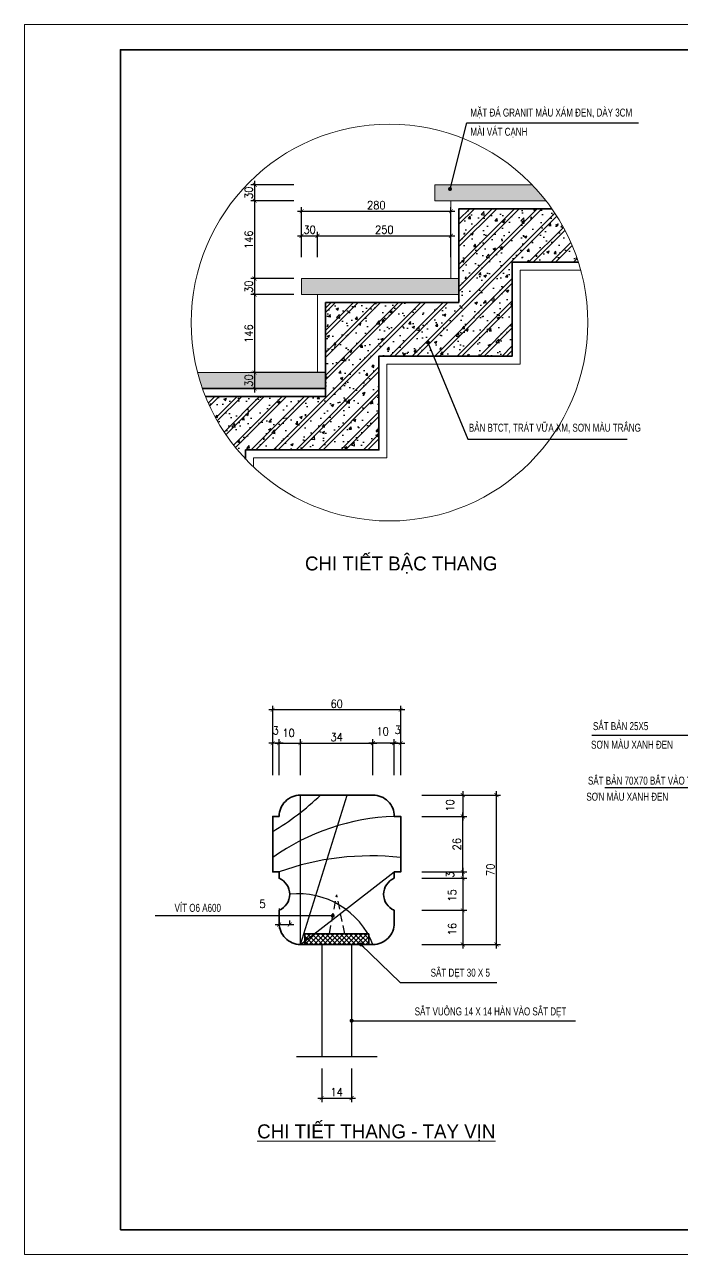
# Model space of a CAD drawing. Header units: millimetres. Extents: x -529782 to -142003, y -492574 to -273331.
# Drawn here: x -207427 to -202494, y -462766 to -453544 of the extents above; entities that cross this region are included whole.
import ezdxf
from ezdxf.enums import TextEntityAlignment as Align

# ---------------------------------------------------------------- set-up
doc = ezdxf.new("R2010")
doc.units = ezdxf.units.MM
doc.header["$LTSCALE"] = 500
doc.header["$MEASUREMENT"] = 0
doc.header["$PDMODE"] = 3
doc.linetypes.add('HIDDEN', pattern=[0.375, 0.25, -0.125])
doc.layers.get('0').update_dxf_attribs({"linetype": 'CONTINUOUS', "lineweight": 13})
doc.layers.get('Defpoints').update_dxf_attribs({"color": 255, "linetype": 'CONTINUOUS', "lineweight": 13})
for name, color, linetype, lineweight in [('1.cat 30', 30, 'CONTINUOUS', 35), ('2.thay 145', 145, 'CONTINUOUS', 18), ('3.manh 08', 8, 'CONTINUOUS', 9), ('9.text \xad white', 7, 'CONTINUOUS', 15), ('CA.dim 08', 251, 'CONTINUOUS', 13), ('CA.thay 145', 145, 'CONTINUOUS', 18), ('cat', 4, 'CONTINUOUS', 35)]:
    doc.layers.add(name, color=color, linetype=linetype, lineweight=lineweight)
for name, color, linetype in [('HACH', 250, 'CONTINUOUS'), ('MANH', 5, 'CONTINUOUS'), ('MANH1', 155, 'CONTINUOUS'), ('THAY', 7, 'CONTINUOUS')]:
    doc.layers.add(name, color=color, linetype=linetype)
doc.styles.add('CA.JSC1', font='')
doc.styles.add('hdgroup', font='')
doc.styles.get("Standard").update_dxf_attribs({"font": 'txt.shx', "width": 0.9})
doc.styles.get('CA.JSC1').set_extended_font_data('.VnAvantH')
doc.styles.get('hdgroup').set_extended_font_data('.VnAvantH')
doc.dimstyles.new('CA 30', dxfattribs={"dimscale": 0, "dimtxt": 60, "dimasz": 30, "dimexe": 30, "dimexo": 0, "dimgap": 15, "dimtad": 1, "dimdec": 0, "dimzin": 0, "dimdsep": 46, "dimtxsty": 'Standard', "dimblk": 'ARCHTICK', "dimcen": 0.09, "dimdle": 30, "dimclrd": 256, "dimclre": 256, "dimclrt": 7, "dimadec": 0, "dimazin": 0, "dimtfac": 1, "dimtdec": 0, "dimtix": 1, "dimtmove": 2, "dimatfit": 3, "dimldrblk": 'DOT', "dimfxl": 1, "dimtolj": 1, "dimtzin": 0, "dimarcsym": 0})

# ---------------------------------------------------------------- blocks, each defined once
blk = doc.blocks.new('khung co loan')
at = {"layer": '1.cat 30'}
blk.add_lwpolyline([(1158, -14553), (1158, -303), (20658, -303), (20658, -14553)], close=True, dxfattribs=at)
at = {"layer": '3.manh 08'}
blk.add_lwpolyline([(0, -14850), (21000, -14850), (21000, 0), (0, 0)], close=True, dxfattribs=at)
blk = doc.blocks.new('_ArchTick')
at = {"color": 1, "linetype": 'ByBlock', "const_width": 0.15}
blk.add_lwpolyline([(-0.5, -0.5), (0.5, 0.5)], dxfattribs=at)
blk = doc.blocks.new('_DOT')
at = {"color": 1, "linetype": 'ByBlock'}
blk.add_line((-0.5, 0), (-1, 0), dxfattribs=at)
at = {"color": 1, "linetype": 'ByBlock', "const_width": 0.5}
blk.add_lwpolyline([(-0.25, 0, 1), (0.25, 0, 1)], format="xyb", close=True, dxfattribs=at)
blk = doc.blocks.new('*D1080')
at = {"layer": 'CA.dim 08', "lineweight": -2, "transparency": 16777216}
for p, q in [((-205169.5, -456153.4), (-205731.8, -456153.4)), ((-205701.8, -456303.4), (-205701.8, -456123.4)), ((-205169.5, -456273.4), (-205731.8, -456273.4))]:
    blk.add_line(p, q, dxfattribs=at)
at = {"layer": 'Defpoints', "color": 0, "transparency": 16777216}
for p in [(-205701.8, -456153.4), (-205169.5, -456153.4), (-205169.5, -456273.4)]:
    blk.add_point(p, dxfattribs=at)
at = {"layer": 'CA.dim 08', "lineweight": -2, "transparency": 16777216, "xscale": 30, "yscale": 30, "zscale": 30}
for p, rotation in [((-205701.8, -456153.4), 90), ((-205701.8, -456273.4), 270)]:
    blk.add_blockref('_ArchTick', p, dxfattribs=dict(at, rotation=rotation))
at = {"layer": 'CA.dim 08', "color": 7, "transparency": 16777216, "insert": (-205746.8, -456213.4), "char_height": 60, "attachment_point": 5, "rotation": 90}
blk.add_mtext('\\A1;30', dxfattribs=at)
blk = doc.blocks.new('*D1081')
at = {"layer": 'CA.dim 08', "lineweight": -2, "transparency": 16777216}
for p, q in [((-205409.3, -455569.4), (-205731.8, -455569.4)), ((-205701.8, -456183.4), (-205701.8, -455539.4)), ((-205409.3, -456153.4), (-205731.8, -456153.4))]:
    blk.add_line(p, q, dxfattribs=at)
at = {"layer": 'Defpoints', "color": 0, "transparency": 16777216}
for p in [(-205701.8, -455569.4), (-205409.3, -455569.4), (-205409.3, -456153.4)]:
    blk.add_point(p, dxfattribs=at)
at = {"layer": 'CA.dim 08', "lineweight": -2, "transparency": 16777216, "xscale": 30, "yscale": 30, "zscale": 30}
for p, rotation in [((-205701.8, -455569.4), 90), ((-205701.8, -456153.4), 270)]:
    blk.add_blockref('_ArchTick', p, dxfattribs=dict(at, rotation=rotation))
at = {"layer": 'CA.dim 08', "color": 7, "transparency": 16777216, "insert": (-205746.8, -455861.4), "char_height": 60, "attachment_point": 5, "rotation": 90}
blk.add_mtext('\\A1;146', dxfattribs=at)
blk = doc.blocks.new('*D1082')
at = {"layer": 'CA.dim 08', "lineweight": -2, "transparency": 16777216}
for p, q in [((-205701.8, -455599.4), (-205701.8, -455419.4)), ((-205409.3, -455449.4), (-205731.8, -455449.4)), ((-205409.3, -455569.4), (-205731.8, -455569.4))]:
    blk.add_line(p, q, dxfattribs=at)
at = {"layer": 'Defpoints', "color": 0, "transparency": 16777216}
for p in [(-205701.8, -455449.4), (-205409.3, -455449.4), (-205409.3, -455569.4)]:
    blk.add_point(p, dxfattribs=at)
at = {"layer": 'CA.dim 08', "lineweight": -2, "transparency": 16777216, "xscale": 30, "yscale": 30, "zscale": 30}
for p, rotation in [((-205701.8, -455449.4), 90), ((-205701.8, -455569.4), 270)]:
    blk.add_blockref('_ArchTick', p, dxfattribs=dict(at, rotation=rotation))
at = {"layer": 'CA.dim 08', "color": 7, "transparency": 16777216, "insert": (-205746.8, -455509.4), "char_height": 60, "attachment_point": 5, "rotation": 90}
blk.add_mtext('\\A1;30', dxfattribs=at)
blk = doc.blocks.new('*D1083')
at = {"layer": 'CA.dim 08', "lineweight": -2, "transparency": 16777216}
for p, q in [((-205409.3, -454865.4), (-205731.8, -454865.4)), ((-205701.8, -455479.4), (-205701.8, -454835.4)), ((-205409.3, -455449.4), (-205731.8, -455449.4))]:
    blk.add_line(p, q, dxfattribs=at)
at = {"layer": 'Defpoints', "color": 0, "transparency": 16777216}
for p in [(-205701.8, -454865.4), (-205409.3, -454865.4), (-205409.3, -455449.4)]:
    blk.add_point(p, dxfattribs=at)
at = {"layer": 'CA.dim 08', "lineweight": -2, "transparency": 16777216, "xscale": 30, "yscale": 30, "zscale": 30}
for p, rotation in [((-205701.8, -454865.4), 90), ((-205701.8, -455449.4), 270)]:
    blk.add_blockref('_ArchTick', p, dxfattribs=dict(at, rotation=rotation))
at = {"layer": 'CA.dim 08', "color": 7, "transparency": 16777216, "insert": (-205746.8, -455157.4), "char_height": 60, "attachment_point": 5, "rotation": 90}
blk.add_mtext('\\A1;146', dxfattribs=at)
blk = doc.blocks.new('*D1084')
at = {"layer": 'CA.dim 08', "lineweight": -2, "transparency": 16777216}
for p, q in [((-205409.3, -454745.4), (-205731.8, -454745.4)), ((-205701.8, -454895.4), (-205701.8, -454715.4)), ((-205409.3, -454865.4), (-205731.8, -454865.4))]:
    blk.add_line(p, q, dxfattribs=at)
at = {"layer": 'Defpoints', "color": 0, "transparency": 16777216}
for p in [(-205701.8, -454745.4), (-205409.3, -454745.4), (-205409.3, -454865.4)]:
    blk.add_point(p, dxfattribs=at)
at = {"layer": 'CA.dim 08', "lineweight": -2, "transparency": 16777216, "xscale": 30, "yscale": 30, "zscale": 30}
for p, rotation in [((-205701.8, -454745.4), 90), ((-205701.8, -454865.4), 270)]:
    blk.add_blockref('_ArchTick', p, dxfattribs=dict(at, rotation=rotation))
at = {"layer": 'CA.dim 08', "color": 7, "transparency": 16777216, "insert": (-205746.8, -454805.4), "char_height": 60, "attachment_point": 5, "rotation": 90}
blk.add_mtext('\\A1;30', dxfattribs=at)
blk = doc.blocks.new('*D1085')
at = {"layer": 'CA.dim 08', "lineweight": -2, "transparency": 16777216}
for p, q in [((-205379.5, -455127.2), (-205199.5, -455127.2)), ((-205349.5, -455289.5), (-205349.5, -455097.2)), ((-205229.5, -455289.5), (-205229.5, -455097.2))]:
    blk.add_line(p, q, dxfattribs=at)
at = {"layer": 'Defpoints', "color": 0, "transparency": 16777216}
for p in [(-205229.5, -455127.2), (-205349.5, -455289.5), (-205229.5, -455289.5)]:
    blk.add_point(p, dxfattribs=at)
at = {"layer": 'CA.dim 08', "lineweight": -2, "transparency": 16777216, "xscale": 30, "yscale": 30, "zscale": 30, "rotation": 180}
blk.add_blockref('_ArchTick', (-205349.5, -455127.2), dxfattribs=at)
at = {"layer": 'CA.dim 08', "lineweight": -2, "transparency": 16777216, "xscale": 30, "yscale": 30, "zscale": 30}
blk.add_blockref('_ArchTick', (-205229.5, -455127.2), dxfattribs=at)
at = {"layer": 'CA.dim 08', "color": 7, "transparency": 16777216, "insert": (-205289.5, -455082.2), "char_height": 60, "attachment_point": 5}
blk.add_mtext('\\A1;30', dxfattribs=at)
blk = doc.blocks.new('*D1086')
at = {"layer": 'CA.dim 08', "lineweight": -2, "transparency": 16777216}
for p, q in [((-205259.5, -455127.2), (-204199.5, -455127.2)), ((-205229.5, -455289.5), (-205229.5, -455097.2)), ((-204229.5, -455289.5), (-204229.5, -455097.2))]:
    blk.add_line(p, q, dxfattribs=at)
at = {"layer": 'Defpoints', "color": 0, "transparency": 16777216}
for p in [(-204229.5, -455127.2), (-205229.5, -455289.5), (-204229.5, -455289.5)]:
    blk.add_point(p, dxfattribs=at)
at = {"layer": 'CA.dim 08', "lineweight": -2, "transparency": 16777216, "xscale": 30, "yscale": 30, "zscale": 30, "rotation": 180}
blk.add_blockref('_ArchTick', (-205229.5, -455127.2), dxfattribs=at)
at = {"layer": 'CA.dim 08', "lineweight": -2, "transparency": 16777216, "xscale": 30, "yscale": 30, "zscale": 30}
blk.add_blockref('_ArchTick', (-204229.5, -455127.2), dxfattribs=at)
at = {"layer": 'CA.dim 08', "color": 7, "transparency": 16777216, "insert": (-204729.5, -455082.2), "char_height": 60, "attachment_point": 5}
blk.add_mtext('\\A1;250', dxfattribs=at)
blk = doc.blocks.new('*D1087')
at = {"layer": 'CA.dim 08', "lineweight": -2, "transparency": 16777216}
for p, q in [((-205379.5, -454943.4), (-204199.5, -454943.4)), ((-205349.5, -455289.5), (-205349.5, -454913.4)), ((-204229.5, -455289.5), (-204229.5, -454913.4))]:
    blk.add_line(p, q, dxfattribs=at)
at = {"layer": 'Defpoints', "color": 0, "transparency": 16777216}
for p in [(-204229.5, -454943.4), (-205349.5, -455289.5), (-204229.5, -455289.5)]:
    blk.add_point(p, dxfattribs=at)
at = {"layer": 'CA.dim 08', "lineweight": -2, "transparency": 16777216, "xscale": 30, "yscale": 30, "zscale": 30, "rotation": 180}
blk.add_blockref('_ArchTick', (-205349.5, -454943.4), dxfattribs=at)
at = {"layer": 'CA.dim 08', "lineweight": -2, "transparency": 16777216, "xscale": 30, "yscale": 30, "zscale": 30}
blk.add_blockref('_ArchTick', (-204229.5, -454943.4), dxfattribs=at)
at = {"layer": 'CA.dim 08', "color": 7, "transparency": 16777216, "insert": (-204789.5, -454898.4), "char_height": 60, "attachment_point": 5}
blk.add_mtext('\\A1;280', dxfattribs=at)
blk = doc.blocks.new('*D1088')
at = {"layer": 'CA.dim 08', "lineweight": -2, "transparency": 16777216}
for p, q in [((-204447.7, -460185.7), (-204110.9, -460185.7)), ((-204140.9, -460155.7), (-204140.9, -460471.7)), ((-204447.7, -460441.7), (-204110.9, -460441.7))]:
    blk.add_line(p, q, dxfattribs=at)
at = {"layer": 'Defpoints', "color": 0, "transparency": 16777216}
for p in [(-204447.7, -460185.7), (-204447.7, -460441.7), (-204140.9, -460441.7)]:
    blk.add_point(p, dxfattribs=at)
at = {"layer": 'CA.dim 08', "lineweight": -2, "transparency": 16777216, "xscale": 30, "yscale": 30, "zscale": 30}
for p, rotation in [((-204140.9, -460185.7), 90), ((-204140.9, -460441.7), 270)]:
    blk.add_blockref('_ArchTick', p, dxfattribs=dict(at, rotation=rotation))
at = {"layer": 'CA.dim 08', "color": 7, "transparency": 16777216, "insert": (-204220.6, -460326.4), "char_height": 60, "attachment_point": 5, "rotation": 90}
blk.add_mtext('\\A1;16', dxfattribs=at)
blk = doc.blocks.new('DOT')
at = {"layer": 'THAY', "color": 0, "linetype": 'ByBlock'}
blk.add_line((-0.5, 0), (-1, 0), dxfattribs=at)
at = {"layer": 'THAY', "color": 0, "linetype": 'ByBlock', "const_width": 0.5}
blk.add_lwpolyline([(-0.25, 0, 1), (0.25, 0, 1)], format="xyb", close=True, dxfattribs=at)
blk = doc.blocks.new('*D1089')
at = {"layer": 'CA.dim 08', "lineweight": -2, "transparency": 16777216}
for p, q in [((-203888.7, -460471.7), (-203888.7, -459291.7)), ((-204447.7, -459321.7), (-203858.7, -459321.7)), ((-204447.7, -460441.7), (-203858.7, -460441.7))]:
    blk.add_line(p, q, dxfattribs=at)
at = {"layer": 'Defpoints', "color": 0, "transparency": 16777216}
for p in [(-204447.7, -459321.7), (-203888.7, -459321.7), (-204447.7, -460441.7)]:
    blk.add_point(p, dxfattribs=at)
at = {"layer": 'CA.dim 08', "lineweight": -2, "transparency": 16777216, "xscale": 30, "yscale": 30, "zscale": 30}
for p, rotation in [((-203888.7, -459321.7), 90), ((-203888.7, -460441.7), 270)]:
    blk.add_blockref('_ArchTick', p, dxfattribs=dict(at, rotation=rotation))
at = {"layer": 'CA.dim 08', "color": 7, "transparency": 16777216, "insert": (-203933.7, -459881.7), "char_height": 60, "attachment_point": 5, "rotation": 90}
blk.add_mtext('\\A1;70', dxfattribs=at)
blk = doc.blocks.new('*D1090')
at = {"layer": 'CA.dim 08', "lineweight": -2, "transparency": 16777216}
for p, q in [((-205198.7, -461373), (-205198.7, -461623.8)), ((-204974.7, -461373), (-204974.7, -461623.8)), ((-205228.7, -461593.8), (-204944.7, -461593.8))]:
    blk.add_line(p, q, dxfattribs=at)
at = {"layer": 'Defpoints', "color": 0, "transparency": 16777216}
for p in [(-205198.7, -461373), (-204974.7, -461373), (-204974.7, -461593.8)]:
    blk.add_point(p, dxfattribs=at)
at = {"layer": 'CA.dim 08', "lineweight": -2, "transparency": 16777216, "xscale": 30, "yscale": 30, "zscale": 30, "rotation": 180}
blk.add_blockref('_ArchTick', (-205198.7, -461593.8), dxfattribs=at)
at = {"layer": 'CA.dim 08', "lineweight": -2, "transparency": 16777216, "xscale": 30, "yscale": 30, "zscale": 30}
blk.add_blockref('_ArchTick', (-204974.7, -461593.8), dxfattribs=at)
at = {"layer": 'CA.dim 08', "color": 7, "transparency": 16777216, "insert": (-205086.7, -461548.8), "char_height": 60, "attachment_point": 5}
blk.add_mtext('\\A1;14', dxfattribs=at)
blk = doc.blocks.new('*D1091')
at = {"layer": 'CA.dim 08', "lineweight": -2, "transparency": 16777216}
for p, q in [((-205518.7, -460172.8), (-205518.7, -460322.8)), ((-205548.7, -460292.8), (-205408.7, -460292.8)), ((-205438.7, -460292.8), (-205438.7, -460262.8))]:
    blk.add_line(p, q, dxfattribs=at)
at = {"layer": 'Defpoints', "color": 0, "transparency": 16777216}
for p in [(-205518.7, -460172.8), (-205438.7, -460292.8), (-205438.7, -460292.8)]:
    blk.add_point(p, dxfattribs=at)
at = {"layer": 'CA.dim 08', "lineweight": -2, "transparency": 16777216, "xscale": 30, "yscale": 30, "zscale": 30, "rotation": 180}
blk.add_blockref('_ArchTick', (-205518.7, -460292.8), dxfattribs=at)
at = {"layer": 'CA.dim 08', "lineweight": -2, "transparency": 16777216, "xscale": 30, "yscale": 30, "zscale": 30}
blk.add_blockref('_ArchTick', (-205438.7, -460292.8), dxfattribs=at)
at = {"layer": 'CA.dim 08', "color": 7, "transparency": 16777216, "insert": (-205643, -460137.8), "char_height": 60, "attachment_point": 5}
blk.add_mtext('\\A1;5', dxfattribs=at)
blk = doc.blocks.new('*D1092')
at = {"layer": 'CA.dim 08', "lineweight": -2, "transparency": 16777216}
for p, q in [((-205388.7, -458931.9), (-204784.7, -458931.9)), ((-205358.7, -459171.2), (-205358.7, -458901.9)), ((-204814.7, -459171.2), (-204814.7, -458901.9))]:
    blk.add_line(p, q, dxfattribs=at)
at = {"layer": 'Defpoints', "color": 0, "transparency": 16777216}
for p in [(-204814.7, -458931.9), (-205358.7, -459171.2), (-204814.7, -459171.2)]:
    blk.add_point(p, dxfattribs=at)
at = {"layer": 'CA.dim 08', "lineweight": -2, "transparency": 16777216, "xscale": 30, "yscale": 30, "zscale": 30, "rotation": 180}
blk.add_blockref('_ArchTick', (-205358.7, -458931.9), dxfattribs=at)
at = {"layer": 'CA.dim 08', "lineweight": -2, "transparency": 16777216, "xscale": 30, "yscale": 30, "zscale": 30}
blk.add_blockref('_ArchTick', (-204814.7, -458931.9), dxfattribs=at)
at = {"layer": 'CA.dim 08', "color": 7, "transparency": 16777216, "insert": (-205086.7, -458886.9), "char_height": 60, "attachment_point": 5}
blk.add_mtext('\\A1;34', dxfattribs=at)
blk = doc.blocks.new('*D1093')
at = {"layer": 'CA.dim 08', "lineweight": -2, "transparency": 16777216}
for p, q in [((-204624.7, -458931.9), (-204844.7, -458931.9)), ((-204814.7, -459171.2), (-204814.7, -458901.9)), ((-204654.7, -459171.2), (-204654.7, -458901.9))]:
    blk.add_line(p, q, dxfattribs=at)
at = {"layer": 'Defpoints', "color": 0, "transparency": 16777216}
for p in [(-204814.7, -458931.9), (-204814.7, -459171.2), (-204654.7, -459171.2)]:
    blk.add_point(p, dxfattribs=at)
at = {"layer": 'CA.dim 08', "lineweight": -2, "transparency": 16777216, "xscale": 30, "yscale": 30, "zscale": 30, "rotation": 180}
blk.add_blockref('_ArchTick', (-204814.7, -458931.9), dxfattribs=at)
at = {"layer": 'CA.dim 08', "lineweight": -2, "transparency": 16777216, "xscale": 30, "yscale": 30, "zscale": 30}
blk.add_blockref('_ArchTick', (-204654.7, -458931.9), dxfattribs=at)
at = {"layer": 'CA.dim 08', "color": 7, "transparency": 16777216, "insert": (-204741.5, -458844.7), "char_height": 60, "attachment_point": 5}
blk.add_mtext('\\A1;10', dxfattribs=at)
blk = doc.blocks.new('*D1094')
at = {"layer": 'CA.dim 08', "lineweight": -2, "transparency": 16777216}
for p, q in [((-205548.7, -458931.9), (-205328.7, -458931.9)), ((-205518.7, -459171.2), (-205518.7, -458901.9)), ((-205358.7, -459171.2), (-205358.7, -458901.9))]:
    blk.add_line(p, q, dxfattribs=at)
at = {"layer": 'Defpoints', "color": 0, "transparency": 16777216}
for p in [(-205358.7, -458931.9), (-205518.7, -459171.2), (-205358.7, -459171.2)]:
    blk.add_point(p, dxfattribs=at)
at = {"layer": 'CA.dim 08', "lineweight": -2, "transparency": 16777216, "xscale": 30, "yscale": 30, "zscale": 30, "rotation": 180}
blk.add_blockref('_ArchTick', (-205518.7, -458931.9), dxfattribs=at)
at = {"layer": 'CA.dim 08', "lineweight": -2, "transparency": 16777216, "xscale": 30, "yscale": 30, "zscale": 30}
blk.add_blockref('_ArchTick', (-205358.7, -458931.9), dxfattribs=at)
at = {"layer": 'CA.dim 08', "color": 7, "transparency": 16777216, "insert": (-205448.2, -458855.9), "char_height": 60, "attachment_point": 5}
blk.add_mtext('\\A1;10', dxfattribs=at)
blk = doc.blocks.new('*D1095')
at = {"layer": 'CA.dim 08', "lineweight": -2, "transparency": 16777216}
for p, q in [((-204684.7, -458931.9), (-204576.7, -458931.9)), ((-204654.7, -459171.2), (-204654.7, -458901.9)), ((-204606.7, -459171.2), (-204606.7, -458901.9))]:
    blk.add_line(p, q, dxfattribs=at)
at = {"layer": 'Defpoints', "color": 0, "transparency": 16777216}
for p in [(-204606.7, -458931.9), (-204654.7, -459171.2), (-204606.7, -459171.2)]:
    blk.add_point(p, dxfattribs=at)
at = {"layer": 'CA.dim 08', "lineweight": -2, "transparency": 16777216, "xscale": 30, "yscale": 30, "zscale": 30, "rotation": 180}
blk.add_blockref('_ArchTick', (-204654.7, -458931.9), dxfattribs=at)
at = {"layer": 'CA.dim 08', "lineweight": -2, "transparency": 16777216, "xscale": 30, "yscale": 30, "zscale": 30}
blk.add_blockref('_ArchTick', (-204606.7, -458931.9), dxfattribs=at)
at = {"layer": 'CA.dim 08', "color": 7, "transparency": 16777216, "insert": (-204629.3, -458833.5), "char_height": 60, "attachment_point": 5}
blk.add_mtext('\\A1;3', dxfattribs=at)
blk = doc.blocks.new('*D1096')
at = {"layer": 'CA.dim 08', "lineweight": -2, "transparency": 16777216}
for p, q in [((-205488.7, -458931.9), (-205596.7, -458931.9)), ((-205566.7, -459171.2), (-205566.7, -458901.9)), ((-205518.7, -459171.2), (-205518.7, -458901.9))]:
    blk.add_line(p, q, dxfattribs=at)
at = {"layer": 'Defpoints', "color": 0, "transparency": 16777216}
for p in [(-205566.7, -458931.9), (-205566.7, -459171.2), (-205518.7, -459171.2)]:
    blk.add_point(p, dxfattribs=at)
at = {"layer": 'CA.dim 08', "lineweight": -2, "transparency": 16777216, "xscale": 30, "yscale": 30, "zscale": 30, "rotation": 180}
blk.add_blockref('_ArchTick', (-205566.7, -458931.9), dxfattribs=at)
at = {"layer": 'CA.dim 08', "lineweight": -2, "transparency": 16777216, "xscale": 30, "yscale": 30, "zscale": 30}
blk.add_blockref('_ArchTick', (-205518.7, -458931.9), dxfattribs=at)
at = {"layer": 'CA.dim 08', "color": 7, "transparency": 16777216, "insert": (-205543.6, -458836.3), "char_height": 60, "attachment_point": 5}
blk.add_mtext('\\A1;3', dxfattribs=at)
blk = doc.blocks.new('*D1097')
at = {"layer": 'CA.dim 08', "lineweight": -2, "transparency": 16777216}
for p, q in [((-205566.7, -459171.2), (-205566.7, -458652.5)), ((-204606.7, -459171.2), (-204606.7, -458652.5)), ((-204576.7, -458682.5), (-205596.7, -458682.5))]:
    blk.add_line(p, q, dxfattribs=at)
at = {"layer": 'Defpoints', "color": 0, "transparency": 16777216}
for p in [(-205566.7, -458682.5), (-205566.7, -459171.2), (-204606.7, -459171.2)]:
    blk.add_point(p, dxfattribs=at)
at = {"layer": 'CA.dim 08', "lineweight": -2, "transparency": 16777216, "xscale": 30, "yscale": 30, "zscale": 30, "rotation": 180}
blk.add_blockref('_ArchTick', (-205566.7, -458682.5), dxfattribs=at)
at = {"layer": 'CA.dim 08', "lineweight": -2, "transparency": 16777216, "xscale": 30, "yscale": 30, "zscale": 30}
blk.add_blockref('_ArchTick', (-204606.7, -458682.5), dxfattribs=at)
at = {"layer": 'CA.dim 08', "color": 7, "transparency": 16777216, "insert": (-205086.7, -458637.5), "char_height": 60, "attachment_point": 5}
blk.add_mtext('\\A1;60', dxfattribs=at)
blk = doc.blocks.new('*D1098')
at = {"layer": 'CA.dim 08', "lineweight": -2, "transparency": 16777216}
for p, q in [((-204447.7, -459945.7), (-204110.9, -459945.7)), ((-204140.9, -459915.7), (-204140.9, -460215.7)), ((-204447.7, -460185.7), (-204110.9, -460185.7))]:
    blk.add_line(p, q, dxfattribs=at)
at = {"layer": 'Defpoints', "color": 0, "transparency": 16777216}
for p in [(-204447.7, -459945.7), (-204447.7, -460185.7), (-204140.9, -460185.7)]:
    blk.add_point(p, dxfattribs=at)
at = {"layer": 'CA.dim 08', "lineweight": -2, "transparency": 16777216, "xscale": 30, "yscale": 30, "zscale": 30}
for p, rotation in [((-204140.9, -459945.7), 90), ((-204140.9, -460185.7), 270)]:
    blk.add_blockref('_ArchTick', p, dxfattribs=dict(at, rotation=rotation))
at = {"layer": 'CA.dim 08', "color": 7, "transparency": 16777216, "insert": (-204220.6, -460074.8), "char_height": 60, "attachment_point": 5, "rotation": 90}
blk.add_mtext('\\A1;15', dxfattribs=at)
blk = doc.blocks.new('*D1099')
at = {"layer": 'CA.dim 08', "lineweight": -2, "transparency": 16777216}
for p, q in [((-204447.7, -459897.7), (-204110.9, -459897.7)), ((-204447.7, -459945.7), (-204110.9, -459945.7)), ((-204140.9, -459867.7), (-204140.9, -459975.7))]:
    blk.add_line(p, q, dxfattribs=at)
at = {"layer": 'Defpoints', "color": 0, "transparency": 16777216}
for p in [(-204447.7, -459897.7), (-204447.7, -459945.7), (-204140.9, -459945.7)]:
    blk.add_point(p, dxfattribs=at)
at = {"layer": 'CA.dim 08', "lineweight": -2, "transparency": 16777216, "xscale": 30, "yscale": 30, "zscale": 30}
for p, rotation in [((-204140.9, -459897.7), 90), ((-204140.9, -459945.7), 270)]:
    blk.add_blockref('_ArchTick', p, dxfattribs=dict(at, rotation=rotation))
at = {"layer": 'CA.dim 08', "color": 7, "transparency": 16777216, "insert": (-204236.6, -459919), "char_height": 60, "attachment_point": 5, "rotation": 90}
blk.add_mtext('\\A1;3', dxfattribs=at)
blk = doc.blocks.new('*D1100')
at = {"layer": 'CA.dim 08', "lineweight": -2, "transparency": 16777216}
for p, q in [((-204140.9, -459291.7), (-204140.9, -459511.7)), ((-204447.7, -459321.7), (-204110.9, -459321.7)), ((-204447.7, -459481.7), (-204110.9, -459481.7))]:
    blk.add_line(p, q, dxfattribs=at)
at = {"layer": 'Defpoints', "color": 0, "transparency": 16777216}
for p in [(-204447.7, -459321.7), (-204447.7, -459481.7), (-204140.9, -459481.7)]:
    blk.add_point(p, dxfattribs=at)
at = {"layer": 'CA.dim 08', "lineweight": -2, "transparency": 16777216, "xscale": 30, "yscale": 30, "zscale": 30}
for p, rotation in [((-204140.9, -459321.7), 90), ((-204140.9, -459481.7), 270)]:
    blk.add_blockref('_ArchTick', p, dxfattribs=dict(at, rotation=rotation))
at = {"layer": 'CA.dim 08', "color": 7, "transparency": 16777216, "insert": (-204236.6, -459399.8), "char_height": 60, "attachment_point": 5, "rotation": 90}
blk.add_mtext('\\A1;10', dxfattribs=at)
blk = doc.blocks.new('*D1101')
at = {"layer": 'CA.dim 08', "lineweight": -2, "transparency": 16777216}
for p, q in [((-204447.7, -459481.7), (-204110.9, -459481.7)), ((-204140.9, -459927.7), (-204140.9, -459451.7)), ((-204447.7, -459897.7), (-204110.9, -459897.7))]:
    blk.add_line(p, q, dxfattribs=at)
at = {"layer": 'Defpoints', "color": 0, "transparency": 16777216}
for p in [(-204447.7, -459481.7), (-204140.9, -459481.7), (-204447.7, -459897.7)]:
    blk.add_point(p, dxfattribs=at)
at = {"layer": 'CA.dim 08', "lineweight": -2, "transparency": 16777216, "xscale": 30, "yscale": 30, "zscale": 30}
for p, rotation in [((-204140.9, -459481.7), 90), ((-204140.9, -459897.7), 270)]:
    blk.add_blockref('_ArchTick', p, dxfattribs=dict(at, rotation=rotation))
at = {"layer": 'CA.dim 08', "color": 7, "transparency": 16777216, "insert": (-204185.9, -459689.7), "char_height": 60, "attachment_point": 5, "rotation": 90}
blk.add_mtext('\\A1;26', dxfattribs=at)

msp = doc.modelspace()

# ---------------------------------------------------------------- hatches: boundary and pattern name
at = {"layer": 'HACH'}
h = msp.add_hatch(dxfattribs=at)
h.set_pattern_fill('AR-CONC', color=256, scale=12, style=0)
h.set_pattern_definition([(50, (-22530.385, 1251487.045), (86.071222, -7.5302562), [9, -99]), (355, (-22530.385, 1251487.045), (-16.65016, 90.263056), [7.2, -79.2]), (100.4514, (-22523.21, 1251486.42), (69.421126, 82.732745), [7.648823, -84.1370534]), (46.1842, (-22530.38, 1251511.05), (128.068926, -19.862282), [13.5, -148.5]), (96.6356, (-22519.71, 1251509.39), (112.159525, 116.8941445), [11.473235, -126.20556]), (351.1842, (-22530.38, 1251511.05), (112.159433, 116.894232), [10.8, -118.8]), (21, (-22518.385, 1251505.045), (71.6288463, -48.314267), [9, -99]), (326, (-22518.385, 1251505.045), (29.19784, 87.0180054), [7.2, -79.2]), (71.4514, (-22512.416, 1251501.02), (100.8267154, 38.7036596), [7.648823, -84.1370534]), (37.5, (-22530.385, 1251487.045), (1.45918264, 39.94726246), [0, -78.24, 0, -80.4, 0, -79.5]), (7.5, (-22530.385, 1251487.045), (31.5683445, 47.3294054), [0, -45.84, 0, -76.44, 0, -30.3]), (327.5, (-22557.145, 1251487.045), (64.05869234, -2.7065846), [0, -30, 0, -93.6, 0, -124.2]), (317.5, (-22569.145, 1251487.045), (69.9823403, 12.0125979), [0, -39, 0, -62.16, 0, -88.2])])
h.paths.add_polyline_path([(-204169.5, -455569.4), (-204169.5, -455449.4), (-205349.5, -455449.4), (-205349.5, -455569.4)])
h.paths.add_polyline_path([(-204349.5, -454745.4), (-204349.5, -454865.4), (-203517.2, -454865.4, 0.026729), (-203621.4, -454745.4)], flags=17)
h.paths.add_polyline_path([(-205169.5, -456273.4), (-205169.5, -456153.4), (-206130.2, -456153.4, 0.021103), (-206093.5, -456273.4)], flags=17)
h = msp.add_hatch(dxfattribs=at)
h.set_pattern_fill('CHAU-01', color=256, scale=28, style=0, pattern_type=2)
h.set_pattern_definition([(50, (-22530.38, 1251487.05), (200.832851, -17.570598), [21, -231]), (355, (-22530.38, 1251487.05), (-38.850373, 210.613797), [16.8, -184.8]), (100.4514, (-22513.65, 1251485.58), (161.982627, 193.043072), [17.847253, -196.319791]), (46.1842, (-22530.38, 1251543.05), (298.827494, -46.345324), [31.5, -346.5]), (96.6356, (-22505.48, 1251539.18), (261.70556, 272.753004), [26.77088, -294.47964]), (351.1842, (-22530.4, 1251543.05), (261.705345, 272.75321), [25.2, -277.2]), (21, (-22502.38, 1251529.05), (167.133975, -112.73329), [21, -231]), (326, (-22502.38, 1251529.05), (68.128293, 203.042013), [16.8, -184.8]), (71.4514, (-22488.46, 1251519.65), (235.262336, 90.30854), [17.847253, -196.319791]), (37.5, (-22530.385, 1251487.045), (3.4047595, 93.210279), [0, -182.56, 0, -187.6, 0, -185.5]), (7.5, (-22530.38, 1251487.05), (73.6594705, 110.4352793), [0, -106.96, 0, -178.36, 0, -70.7]), (327.5, (-22592.825, 1251487.045), (149.470282, -6.315364), [0, -70, 0, -218.4, 0, -289.8]), (317.5, (-22620.82, 1251487.05), (163.292127, 28.029395), [0, -91, 0, -145.04, 0, -205.8]), (45, (-22530.38, 1251487.05), (-84.145707, 84.145707), []), (45, (-22530.38, 1251521.35), (-84.145707, 84.145707), [])])
h.paths.add_polyline_path([(-205169.5, -455629.4), (-205169.5, -456333.4), (-206070.9, -456333.4, 0.078853), (-205831.5, -456733.4), (-204769.5, -456733.4), (-204769.5, -456029.4), (-203769.5, -456029.4), (-203769.5, -455325.4), (-203274.5, -455325.4, 0.075486), (-203472.9, -454925.4), (-204169.5, -454925.4), (-204169.5, -455629.4)])
at = {"layer": 'MANH1'}
h = msp.add_hatch(dxfattribs=at)
h.set_pattern_fill('ANSI37', color=256, scale=200, style=0)
h.set_pattern_definition([(45, (-559909.605, -522635.4), (-17.6776695, 17.6776695), []), (135, (-559909.605, -522635.4), (-17.6776695, -17.6776695), [])])
h.paths.add_polyline_path([(-205255.1, -460361.7), (-205326.7, -460361.7), (-205326.7, -460417)])
h.paths.add_polyline_path([(-205255.1, -460361.7), (-205326.7, -460417), (-205326.7, -460441.7), (-205086.7, -460441.7), (-205086.7, -460361.7)])
h.paths.add_polyline_path([(-205086.7, -460361.7), (-205086.7, -460441.7), (-204846.7, -460441.7), (-204846.7, -460373.8, 0.005757), (-204853.5, -460361.7)])

# ---------------------------------------------------------------- linework, layer by layer
at = {"layer": '1.cat 30'}
for p, q in [((-204169.5, -454925.4), (-203472.9, -454925.4)), ((-205169.5, -455629.4), (-204169.5, -455629.4)), ((-206070.9, -456333.4), (-205169.5, -456333.4)), ((-206070.9, -456333.4), (-205169.5, -456333.4))]:
    msp.add_line(p, q, dxfattribs=at)
for points in [[(-203472.9, -454925.4), (-204169.5, -454925.4), (-204169.5, -455629.4)], [(-203274.5, -455325.4), (-203769.5, -455325.4), (-203769.5, -456029.4), (-204769.5, -456029.4), (-204769.5, -456733.4), (-205769.5, -456733.4), (-205769.5, -456802.9)], [(-204169.5, -455629.4), (-205169.5, -455629.4), (-205169.5, -456333.4)], [(-205169.5, -456273.4), (-206093.5, -456273.4)], [(-205229.5, -456273.4), (-205229.5, -456273.4), (-206093.5, -456273.4)], [(-205169.5, -456333.4), (-206070.9, -456333.4)]]:
    msp.add_lwpolyline(points, dxfattribs=at)
at = {"layer": 'CA.dim 08'}
for points in [[(-203517.2, -454865.4), (-204229.5, -454865.4), (-204229.5, -455449.4)], [(-203256.6, -455385.4), (-203709.5, -455385.4), (-203709.5, -456089.4), (-204709.5, -456089.4), (-204709.5, -456793.4), (-205709.5, -456793.4), (-205709.5, -456862.6)], [(-204229.5, -455569.4), (-205229.5, -455569.4), (-205229.5, -456153.4)]]:
    msp.add_lwpolyline(points, dxfattribs=at)
msp.add_circle((-204690.9, -455778.9), 1487.3, dxfattribs=at)
at = {"layer": 'CA.thay 145'}
for points in [[(-203517.2, -454865.4), (-204349.5, -454865.4), (-204349.5, -454745.4), (-203621.4, -454745.4)], [(-206130.2, -456153.4), (-205169.5, -456153.4), (-205169.5, -456273.4), (-206093.5, -456273.4)]]:
    msp.add_lwpolyline(points, dxfattribs=at)
msp.add_lwpolyline([(-205349.5, -455449.4), (-204169.5, -455449.4), (-204169.5, -455569.4), (-205349.5, -455569.4)], close=True, dxfattribs=at)
at = {"layer": 'cat'}
for p, q in [((-205326.7, -460361.7), (-205326.7, -460441.7)), ((-205326.7, -460361.7), (-204846.7, -460361.7)), ((-204846.7, -460361.7), (-204846.7, -460441.7))]:
    msp.add_line(p, q, dxfattribs=at)
msp.add_lwpolyline([(-204654.7, -459945.7), (-204654.7, -459897.7), (-204606.7, -459897.7), (-204606.7, -459481.7), (-204654.7, -459481.7, 0.414214), (-204814.7, -459321.7), (-205358.7, -459321.7, 0.414214), (-205518.7, -459481.7), (-205566.7, -459481.7), (-205566.7, -459897.7), (-205518.7, -459897.7), (-205518.7, -459945.7, -0.666667), (-205518.7, -460185.7), (-205518.7, -460281.7, 0.414214), (-205358.7, -460441.7), (-204814.7, -460441.7, 0.414214), (-204654.7, -460281.7), (-204654.7, -460185.7, -0.666667)], format="xyb", close=True, dxfattribs=at)
at = {"layer": 'MANH'}
for p, q in [((-205358.7, -460441.7), (-205007.8, -459321.7)), ((-205358.7, -460441.7), (-205358.7, -459321.7)), ((-205358.7, -460441.7), (-204654.7, -459897.7)), ((-205388.8, -461281), (-204783.2, -461281))]:
    msp.add_line(p, q, dxfattribs=at)
at = {"layer": 'MANH', "linetype": 'HIDDEN', "ltscale": 0.5}
for p in [(-205141.2, -460361.7), (-205025.6, -460361.7)]:
    msp.add_line(p, (-205086.7, -460069.1), dxfattribs=at)
at = {"layer": 'MANH'}
for centre, radius, start, end in [((-206535.6, -457954.3), 1905.4, 300.56388, 314.14059), ((-204597.7, -461154.4), 1673.6, 91.95134, 125.37852), ((-204830.8, -461802.7), 2025.3, 83.64496, 109.85316), ((-205373.5, -460663.4), 601.2, 21.63763, 96.21905)]:
    msp.add_arc(centre, radius, start, end, dxfattribs=at)
at = {"layer": 'THAY'}
for p, q in [((-205198.7, -460441.7), (-205198.7, -461281)), ((-204974.7, -460441.7), (-204974.7, -461281))]:
    msp.add_line(p, q, dxfattribs=at)

# ---------------------------------------------------------------- block references
at = {"layer": '2.thay 145', "xscale": 0.6209623455069959, "yscale": 0.6209623455069959, "zscale": 0.6209623455069959}
msp.add_blockref('khung co loan', (-207427.3, -453544.5), dxfattribs=at)

# ---------------------------------------------------------------- texts
at = {"layer": '9.text \xad white', "style": 'hdgroup', "width": 0.75}
for s, p in [('mÆt ®¸ granit mµu x¸m ®en, dµy 3cm', (-204084.3, -454234.1)), ('mµi v¸t c¹nh', (-204084.3, -454378)), ('b¶n btct, tr¸t v÷a xm, s¬n mµu tr¾ng', (-204095.5, -456597)), ('s¾t b¶n 25x5', (-203164.5, -458834.5)), ('s¬n mµu xanh ®en', (-203178.7, -458974)), ('s¾t b¶n 70x70 b¾t vµo thµnh dÇm', (-203202.2, -459243.3)), ('s¬n mµu xanh ®en', (-203214, -459363.9)), ('s¾t dÑt 30 x 5', (-204382.2, -460683.1)), ('s¾t vu«ng 14 x 14 hµn vµo s¾t dÑt', (-204501.5, -460973.7))]:
    msp.add_text(s, height=60, rotation=360, dxfattribs=at).set_placement(p)
at = {"layer": '9.text \xad white', "style": 'CA.JSC1'}
for s, p in [('chi tiÕt bËc thang', (-205324.5, -457637.7)), ('%%Uchi tiÕt thang - TAY VÞN', (-205683.1, -461895.6))]:
    msp.add_text(s, height=105, dxfattribs=at).set_placement(p)
at = {"layer": '9.text \xad white', "style": 'hdgroup', "width": 0.75}
msp.add_text('vÝt o6 A600', height=60, rotation=360, dxfattribs=at).set_placement((-205954.7, -460197.1), align=Align.RIGHT)

# ---------------------------------------------------------------- dimensions: what is measured, and where the dimension line sits
at = {"layer": 'CA.dim 08'}
for base, p1, p2, angle, override, picture, middle in [((-205701.8, -454745.4), (-205409.3, -454865.4), (-205409.3, -454745.4), 90, {"dimscale": 1, "dimlfac": 0.25}, '*D1084', (-205746.8, -454805.4)), ((-205701.8, -454865.4), (-205409.3, -455449.4), (-205409.3, -454865.4), 90, {"dimscale": 1, "dimlfac": 0.25}, '*D1083', (-205746.8, -455157.4)), ((-205701.8, -455449.4), (-205409.3, -455569.4), (-205409.3, -455449.4), 90, {"dimscale": 1, "dimlfac": 0.25}, '*D1082', (-205746.8, -455509.4)), ((-205701.8, -455569.4), (-205409.3, -456153.4), (-205409.3, -455569.4), 90, {"dimscale": 1, "dimlfac": 0.25}, '*D1081', (-205746.8, -455861.4)), ((-205701.8, -456153.4), (-205169.5, -456273.4), (-205169.5, -456153.4), 90, {"dimscale": 1, "dimlfac": 0.25}, '*D1080', (-205746.8, -456213.4)), ((-203888.7, -459321.7), (-204447.7, -460441.7), (-204447.7, -459321.7), 90, {"dimscale": 1, "dimlfac": 0.0625, "dimldrblk": 'DOT', "dimfxl": 75}, '*D1089', (-203933.7, -459881.7)), ((-204140.9, -459481.7), (-204447.7, -459897.7), (-204447.7, -459481.7), 90, {"dimscale": 1, "dimlfac": 0.0625, "dimldrblk": 'DOT', "dimfxl": 75}, '*D1101', (-204185.9, -459689.7)), ((-204974.7, -461593.8), (-205198.7, -461373), (-204974.7, -461373), 180, {"dimscale": 1, "dimlfac": 0.0625, "dimldrblk": 'DOT', "dimfxl": 75}, '*D1090', (-205086.7, -461548.8))]:
    dim = msp.add_linear_dim(base=base, p1=p1, p2=p2, angle=angle, dimstyle='CA 30', override=override, dxfattribs=at)
    dim.commit()
    dim.dimension.update_dxf_attribs({"geometry": picture, "text_midpoint": middle})
for base, p1, p2, override, picture, middle in [((-204229.5, -454943.4), (-205349.5, -455289.5), (-204229.5, -455289.5), {"dimscale": 1, "dimlfac": 0.25}, '*D1087', (-204789.5, -454898.4)), ((-205229.5, -455127.2), (-205349.5, -455289.5), (-205229.5, -455289.5), {"dimscale": 1, "dimlfac": 0.25}, '*D1085', (-205289.5, -455082.2)), ((-204229.5, -455127.2), (-205229.5, -455289.5), (-204229.5, -455289.5), {"dimscale": 1, "dimlfac": 0.25}, '*D1086', (-204729.5, -455082.2)), ((-205566.7, -458682.5), (-204606.7, -459171.2), (-205566.7, -459171.2), {"dimscale": 1, "dimlfac": 0.0625, "dimldrblk": 'DOT', "dimfxl": 75}, '*D1097', (-205086.7, -458637.5)), ((-204814.7, -458931.9), (-205358.7, -459171.2), (-204814.7, -459171.2), {"dimscale": 1, "dimlfac": 0.0625, "dimldrblk": 'DOT', "dimfxl": 75}, '*D1092', (-205086.7, -458886.9))]:
    dim = msp.add_linear_dim(base=base, p1=p1, p2=p2, dimstyle='CA 30', override=override, dxfattribs=at)
    dim.commit()
    dim.dimension.update_dxf_attribs({"geometry": picture, "text_midpoint": middle})
for base, p1, p2, picture, middle in [((-205566.7, -458931.9), (-205518.7, -459171.2), (-205566.7, -459171.2), '*D1096', (-205543.6, -458836.3)), ((-205358.7, -458931.9), (-205518.7, -459171.2), (-205358.7, -459171.2), '*D1094', (-205448.2, -458855.9)), ((-204814.7, -458931.9), (-204654.7, -459171.2), (-204814.7, -459171.2), '*D1093', (-204741.5, -458844.7)), ((-204606.7, -458931.9), (-204654.7, -459171.2), (-204606.7, -459171.2), '*D1095', (-204629.3, -458833.5)), ((-205438.7, -460292.8), (-205518.7, -460172.8), (-205438.7, -460292.8), '*D1091', (-205643, -460137.8))]:
    dim = msp.add_linear_dim(base=base, p1=p1, p2=p2, dimstyle='CA 30', override={"dimscale": 1, "dimlfac": 0.0625, "dimldrblk": 'DOT', "dimfxl": 75}, dxfattribs=at)
    dim.commit()
    dim.dimension.update_dxf_attribs({"geometry": picture, "text_midpoint": middle, "dimtype": 160})
for base, p1, p2, picture, middle in [((-204140.9, -459481.7), (-204447.7, -459321.7), (-204447.7, -459481.7), '*D1100', (-204236.6, -459399.8)), ((-204140.9, -459945.7), (-204447.7, -459897.7), (-204447.7, -459945.7), '*D1099', (-204236.6, -459919)), ((-204140.9, -460185.7), (-204447.7, -459945.7), (-204447.7, -460185.7), '*D1098', (-204220.6, -460074.8)), ((-204140.9, -460441.7), (-204447.7, -460185.7), (-204447.7, -460441.7), '*D1088', (-204220.6, -460326.4))]:
    dim = msp.add_linear_dim(base=base, p1=p1, p2=p2, angle=90, dimstyle='CA 30', override={"dimscale": 1, "dimlfac": 0.0625, "dimldrblk": 'DOT', "dimfxl": 75}, dxfattribs=at)
    dim.commit()
    dim.dimension.update_dxf_attribs({"geometry": picture, "text_midpoint": middle, "dimtype": 160})

# ---------------------------------------------------------------- leaders
for points in [[(-204236.9, -454777.2), (-204110.7, -454280), (-202823.4, -454280)], [(-204402.3, -455927.9), (-204103.4, -456651.9), (-202908.3, -456651.9)], [(-201450.1, -458747.7), (-202099.8, -458873.7), (-203174.2, -458873.7)], [(-201382.8, -458855.5), (-201730.4, -459268.4), (-203077, -459268.4)], [(-205115.9, -460226.1), (-206448.7, -460226.1)], [(-204904.6, -460441.7), (-204610.8, -460726.6), (-203886.3, -460726.6)], [(-204974.7, -461013.2), (-203296.2, -461013.2)]]:
    msp.add_leader(points, dimstyle='CA 30', override={"dimscale": 1, "dimtad": 0}, dxfattribs=at)

doc.saveas('drawing.dxf')
